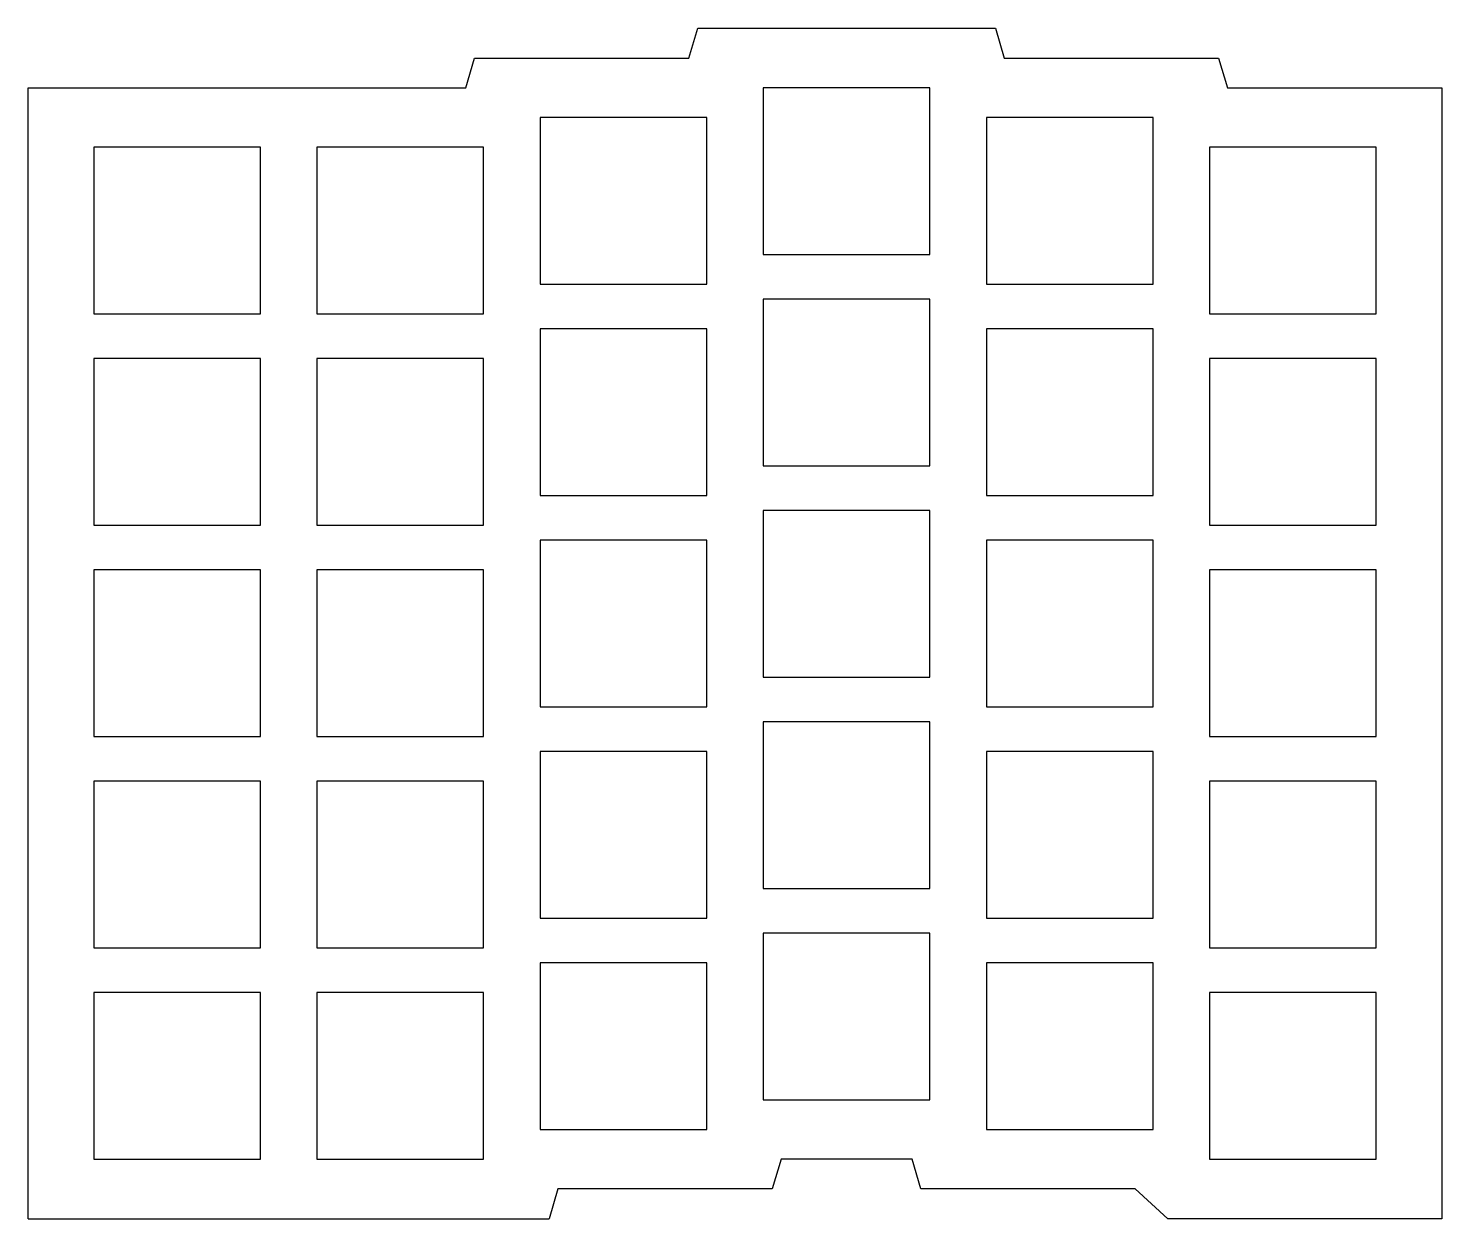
# Model space of a CAD drawing. Header units: millimetres. Extents: x 88 to 206, y -162 to -62.
import ezdxf

# ---------------------------------------------------------------- set-up
doc = ezdxf.new("R2010")
doc.units = ezdxf.units.MM

msp = doc.modelspace()

# ---------------------------------------------------------------- linework, layer by layer
for p, q in [((143, -64.5), (143.75, -62)), ((143.75, -62), (168.75, -62)), ((168.75, -62), (169.5, -64.5)), ((124.25, -67), (125, -64.5)), ((125, -64.5), (143, -64.5)), ((169.5, -64.5), (187.5, -64.5)), ((187.5, -64.5), (188.25, -67)), ((87.5, -162), (87.5, -67)), ((87.5, -67), (124.25, -67)), ((163.25, -67), (149.25, -67)), ((149.25, -67), (149.25, -81)), ((163.25, -81), (163.25, -67)), ((188.25, -67), (206.25, -67)), ((206.25, -67), (206.25, -162)), ((144.5, -69.5), (130.5, -69.5)), ((130.5, -69.5), (130.5, -83.5)), ((144.5, -83.5), (144.5, -69.5)), ((182, -69.5), (168, -69.5)), ((168, -69.5), (168, -83.5)), ((182, -83.5), (182, -69.5)), ((107, -72), (93, -72)), ((93, -72), (93, -86)), ((107, -86), (107, -72)), ((125.75, -72), (111.75, -72)), ((111.75, -72), (111.75, -86)), ((125.75, -86), (125.75, -72)), ((200.75, -72), (186.75, -72)), ((186.75, -72), (186.75, -86)), ((200.75, -86), (200.75, -72)), ((149.25, -81), (163.25, -81)), ((130.5, -83.5), (144.5, -83.5)), ((168, -83.5), (182, -83.5)), ((163.25, -84.75), (149.25, -84.75)), ((149.25, -84.75), (149.25, -98.75)), ((163.25, -98.75), (163.25, -84.75)), ((93, -86), (107, -86)), ((111.75, -86), (125.75, -86)), ((186.75, -86), (200.75, -86)), ((144.5, -87.25), (130.5, -87.25)), ((130.5, -87.25), (130.5, -101.25)), ((144.5, -101.25), (144.5, -87.25)), ((182, -87.25), (168, -87.25)), ((168, -87.25), (168, -101.25)), ((182, -101.25), (182, -87.25)), ((107, -89.75), (93, -89.75)), ((93, -89.75), (93, -103.75)), ((107, -103.75), (107, -89.75)), ((125.75, -89.75), (111.75, -89.75)), ((111.75, -89.75), (111.75, -103.75)), ((125.75, -103.75), (125.75, -89.75)), ((200.75, -89.75), (186.75, -89.75)), ((186.75, -89.75), (186.75, -103.75)), ((200.75, -103.75), (200.75, -89.75)), ((149.25, -98.75), (163.25, -98.75)), ((130.5, -101.25), (144.5, -101.25)), ((168, -101.25), (182, -101.25)), ((163.25, -102.5), (149.25, -102.5)), ((149.25, -102.5), (149.25, -116.5)), ((163.25, -116.5), (163.25, -102.5)), ((93, -103.75), (107, -103.75)), ((111.75, -103.75), (125.75, -103.75)), ((186.75, -103.75), (200.75, -103.75)), ((144.5, -105), (130.5, -105)), ((130.5, -105), (130.5, -119)), ((144.5, -119), (144.5, -105)), ((182, -105), (168, -105)), ((168, -105), (168, -119)), ((182, -119), (182, -105)), ((107, -107.5), (93, -107.5)), ((93, -107.5), (93, -121.5)), ((107, -121.5), (107, -107.5)), ((125.75, -107.5), (111.75, -107.5)), ((111.75, -107.5), (111.75, -121.5)), ((125.75, -121.5), (125.75, -107.5)), ((200.75, -107.5), (186.75, -107.5)), ((186.75, -107.5), (186.75, -121.5)), ((200.75, -121.5), (200.75, -107.5)), ((149.25, -116.5), (163.25, -116.5)), ((130.5, -119), (144.5, -119)), ((168, -119), (182, -119)), ((163.25, -120.25), (149.25, -120.25)), ((149.25, -120.25), (149.25, -134.25)), ((163.25, -134.25), (163.25, -120.25)), ((93, -121.5), (107, -121.5)), ((111.75, -121.5), (125.75, -121.5)), ((186.75, -121.5), (200.75, -121.5)), ((144.5, -122.75), (130.5, -122.75)), ((130.5, -122.75), (130.5, -136.75)), ((144.5, -136.75), (144.5, -122.75)), ((182, -122.75), (168, -122.75)), ((168, -122.75), (168, -136.75)), ((182, -136.75), (182, -122.75)), ((107, -125.25), (93, -125.25)), ((93, -125.25), (93, -139.25)), ((107, -139.25), (107, -125.25)), ((125.75, -125.25), (111.75, -125.25)), ((111.75, -125.25), (111.75, -139.25)), ((125.75, -139.25), (125.75, -125.25)), ((200.75, -125.25), (186.75, -125.25)), ((186.75, -125.25), (186.75, -139.25)), ((200.75, -139.25), (200.75, -125.25)), ((149.25, -134.25), (163.25, -134.25)), ((130.5, -136.75), (144.5, -136.75)), ((168, -136.75), (182, -136.75)), ((163.25, -138), (149.25, -138)), ((149.25, -138), (149.25, -152)), ((163.25, -152), (163.25, -138)), ((93, -139.25), (107, -139.25)), ((111.75, -139.25), (125.75, -139.25)), ((186.75, -139.25), (200.75, -139.25)), ((144.5, -140.5), (130.5, -140.5)), ((130.5, -140.5), (130.5, -154.5)), ((144.5, -154.5), (144.5, -140.5)), ((182, -140.5), (168, -140.5)), ((168, -140.5), (168, -154.5)), ((182, -154.5), (182, -140.5)), ((107, -143), (93, -143)), ((93, -143), (93, -157)), ((107, -157), (107, -143)), ((125.75, -143), (111.75, -143)), ((111.75, -143), (111.75, -157)), ((125.75, -157), (125.75, -143)), ((200.75, -143), (186.75, -143)), ((186.75, -143), (186.75, -157)), ((200.75, -157), (200.75, -143)), ((149.25, -152), (163.25, -152)), ((130.5, -154.5), (144.5, -154.5)), ((168, -154.5), (182, -154.5)), ((93, -157), (107, -157)), ((111.75, -157), (125.75, -157)), ((150.75, -157), (150, -159.5)), ((161.75, -157), (150.75, -157)), ((162.5, -159.5), (161.75, -157)), ((186.75, -157), (200.75, -157)), ((132, -159.5), (131.25, -162)), ((150, -159.5), (132, -159.5)), ((180.5, -159.5), (162.5, -159.5)), ((183.25, -162), (180.5, -159.5)), ((87.5, -162), (131.25, -162)), ((206.25, -162), (183.25, -162))]:
    msp.add_line(p, q)

doc.saveas('drawing.dxf')
